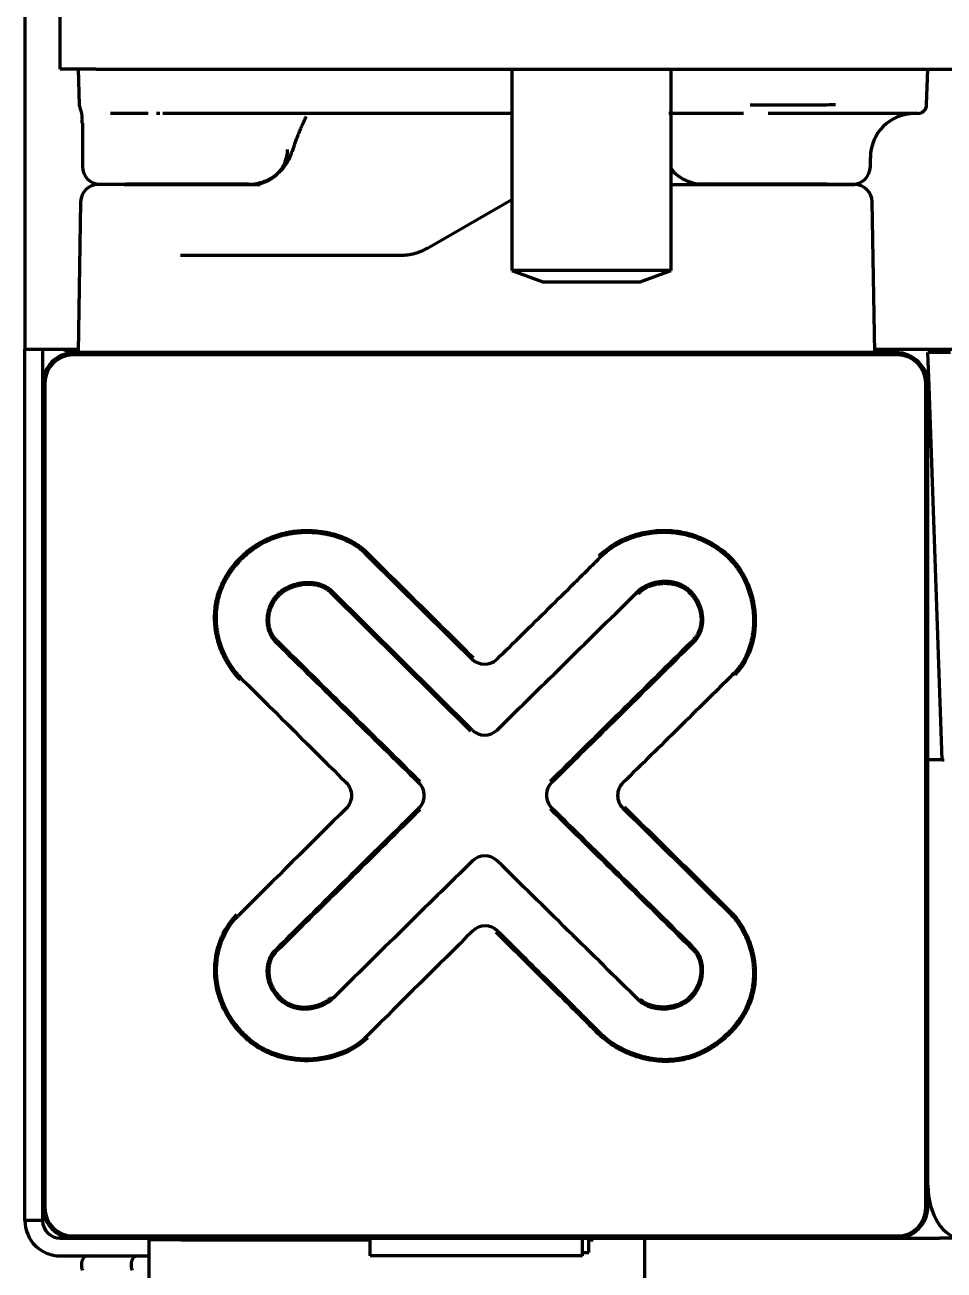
# Model space of a CAD drawing. Header units: inches. Extents: x -3055 to 7244, y 299 to 5591.
# Drawn here: x 2797.1 to 2849, y 2092.8 to 2163.1 of the extents above; entities that cross this region are included whole.
import ezdxf

# ---------------------------------------------------------------- set-up
doc = ezdxf.new("R2010")
doc.units = ezdxf.units.IN

msp = doc.modelspace()

# ---------------------------------------------------------------- linework, layer by layer
at = {"linetype": 'Continuous', "lineweight": 70}
for p, q in [((2797.119, 3810.019), (2797.119, 2144.823)), ((2799.119, 2160.627), (2799.119, 3808.627)), ((2801.119, 2160.627), (2799.119, 2160.627)), ((2800.119, 2160.627), (2800.189, 2158.61)), ((2801.119, 2160.627), (2967.119, 2160.627)), ((2824.619, 2160.627), (2824.619, 2149.264)), ((2833.619, 2149.264), (2833.619, 2160.627)), ((2848.048, 2158.61), (2848.119, 2160.627)), ((2804.082, 2158.127), (2801.956, 2158.127)), ((2815.199, 2158.127), (2804.902, 2158.127)), ((2822.601, 2158.127), (2817.007, 2158.127)), ((2837.705, 2158.127), (2836.784, 2158.127)), ((2847.548, 2158.127), (2845.632, 2158.127)), ((2800.369, 2157.578), (2800.369, 2155.127)), ((2844.869, 2155.127), (2844.869, 2155.627)), ((2802.721, 2154.123), (2801.267, 2154.123)), ((2801.369, 2154.127), (2802.81, 2154.127)), ((2802.721, 2154.123), (2810.399, 2154.123)), ((2809.741, 2154.127), (2802.81, 2154.127)), ((2833.619, 2154.123), (2843.97, 2154.123)), ((2842.427, 2154.127), (2835.496, 2154.127)), ((2842.427, 2154.127), (2843.869, 2154.127)), ((2800.267, 2153.141), (2800.119, 2144.623)), ((2819.851, 2150.525), (2824.618, 2153.278)), ((2845.119, 2144.623), (2844.97, 2153.141)), ((2805.902, 2150.123), (2818.351, 2150.123)), ((2824.619, 2149.264), (2826.369, 2148.627)), ((2833.619, 2149.264), (2824.619, 2149.264)), ((2831.869, 2148.627), (2833.619, 2149.264)), ((2826.369, 2148.627), (2831.869, 2148.627)), ((2797.119, 2144.278), (2797.119, 2144.823)), ((2797.119, 2144.823), (2799.119, 2144.823)), ((2798.119, 2144.823), (2798.119, 2144.278)), ((2799.119, 2144.823), (2800.122, 2144.823)), ((2846.394, 2144.498), (2799.844, 2144.498)), ((2846.319, 2144.623), (2799.919, 2144.623)), ((2845.114, 2144.823), (2871.719, 2144.823)), ((2848.185, 2142.728), (2848.119, 2144.623)), ((2849.387, 2144.623), (2848.119, 2144.623)), ((2797.119, 2097.919), (2797.119, 2144.278)), ((2798.119, 2144.278), (2798.119, 2142.823)), ((2798.119, 2142.823), (2798.119, 2096.423)), ((2798.244, 2142.898), (2798.244, 2096.348)), ((2847.994, 2096.348), (2847.994, 2142.898)), ((2848.119, 2096.423), (2848.119, 2142.823)), ((2848.922, 2121.623), (2848.185, 2142.728)), ((2816.362, 2133.263), (2816.433, 2133.333)), ((2829.633, 2133.085), (2829.561, 2133.156)), ((2836.543, 2133.308), (2836.605, 2133.387)), ((2811.41, 2130.998), (2811.481, 2130.928)), ((2814.429, 2131.183), (2814.36, 2131.111)), ((2822.312, 2123.244), (2814.36, 2131.111)), ((2822.382, 2123.315), (2814.429, 2131.183)), ((2831.703, 2131.101), (2831.775, 2131.031)), ((2834.694, 2131.171), (2834.625, 2131.099)), ((2811.257, 2128.319), (2811.328, 2128.39)), ((2834.926, 2128.318), (2834.856, 2128.389)), ((2809.359, 2126.214), (2809.288, 2126.143)), ((2837.147, 2126.502), (2837.218, 2126.431)), ((2848.922, 2121.623), (2848.119, 2121.623)), ((2848.922, 2121.623), (2849.035, 2121.623)), ((2830.895, 2118.905), (2830.965, 2118.976)), ((2836.963, 2112.93), (2837.033, 2113.001)), ((2823.815, 2111.965), (2823.744, 2111.894)), ((2811.226, 2110.856), (2811.296, 2110.785)), ((2834.956, 2110.948), (2834.886, 2110.878)), ((2811.473, 2108.146), (2811.544, 2108.216)), ((2814.49, 2108.146), (2814.42, 2108.216)), ((2831.816, 2108.039), (2831.886, 2108.11)), ((2831.909, 2108.086), (2831.841, 2108.013)), ((2816.48, 2105.939), (2816.41, 2106.01)), ((2829.531, 2106.277), (2829.46, 2106.207)), ((2797.119, 2097.192), (2797.119, 2097.919)), ((2797.119, 2096.623), (2797.119, 2097.192)), ((2797.119, 2095.623), (2797.119, 2096.623)), ((2798.119, 2096.423), (2798.119, 2095.623)), ((2798.119, 2095.623), (2797.119, 2095.623)), ((2799.119, 2094.623), (2811.119, 2094.623)), ((2799.844, 2094.748), (2846.394, 2094.748)), ((2799.919, 2094.623), (2846.319, 2094.623)), ((2802.565, 2094.623), (2802.565, 2094.623)), ((2805.918, 2094.523), (2804.118, 2094.523)), ((2804.118, 2094.523), (2804.118, 2014.073)), ((2805.365, 2094.623), (2805.365, 2094.623)), ((2805.918, 2094.523), (2816.619, 2094.523)), ((2808.872, 2094.623), (2808.872, 2094.623)), ((2811.119, 2094.623), (2813.119, 2094.623)), ((2813.119, 2094.623), (2813.119, 2094.523)), ((2816.619, 2093.623), (2816.619, 2094.623)), ((2828.619, 2093.623), (2828.619, 2094.623)), ((2828.968, 2094.523), (2829.218, 2094.523)), ((2828.969, 2093.823), (2828.969, 2094.624)), ((2829.218, 2094.523), (2829.218, 2094.623)), ((2832.119, 2094.623), (2832.119, 2091.623)), ((2846.48, 2094.623), (2848.778, 2094.623)), ((2850.047, 2094.623), (2848.778, 2094.623)), ((2828.619, 2093.823), (2828.969, 2093.823)), ((2799.119, 2093.623), (2804.119, 2093.623)), ((2800.319, 2093.223), (2800.319, 2093.023)), ((2803.119, 2093.223), (2803.119, 2093.023)), ((2828.619, 2093.623), (2816.619, 2093.623))]:
    msp.add_line(p, q, dxfattribs=at)
for centre, radius, start, end in [((2800.689, 2158.627), 0.5, 182, 200.71176), ((2847.548, 2158.627), 0.5, 270, 358), ((2847.369, 2155.627), 2.5, 90, 180), ((2809.958, 2156.123), 2, 270, 359), ((2801.369, 2155.127), 1, 180, 270), ((2835.279, 2156.123), 2, 213.87577, 219.81512), ((2843.869, 2155.127), 1, 270, 0), ((2801.267, 2153.123), 1, 90, 179), ((2835.279, 2156.123), 2, 262.30706, 270), ((2843.97, 2153.123), 1, 1, 90), ((2799.919, 2142.823), 1.8, 90, 180), ((2799.844, 2142.898), 1.6, 90, 180), ((2800.118, 2146.623), 2, 244.16016, 270), ((2846.319, 2142.823), 1.8, 0, 90), ((2846.394, 2142.898), 1.6, 0, 90), ((4243.716, 3572.463), 2026.977, 225.23677, 225.47603), ((4243.716, 3572.463), 2026.877, 225.236811, 225.47603), ((-1482.483, 6508.303), 6145.901, 314.481055, 314.584597), ((6041.111, 5401.932), 4598.751, 225.385511, 225.52738), ((6041.111, 5401.932), 4598.651, 225.38552, 225.52738), ((-2819.547, 7839.406), 8036.665, 314.633821, 314.714601), ((-2819.547, 7839.406), 8036.765, 314.633821, 314.714601), ((2823.085, 2128.028), 1, 225.47603, 314.4864), ((4817.348, 4141.894), 2845.169, 225.109511, 225.277687), ((2823.085, 2124.026), 1, 225.30712, 314.48105), ((2814.58, 2119.618), 1, 314.73047, 45.27769), ((2818.671, 2119.617), 1, 314.61693, 45.52738), ((2827.571, 2119.64), 1, 134.63382, 225.42172), ((2831.595, 2119.619), 1, 134.48075, 225.54834), ((5060.161, -147.19), 3189.776, 134.730473, 134.885454), ((9577.262, -4729.957), 9621.641, 134.61693, 134.685132), ((9577.262, -4729.957), 9621.541, 134.61693, 134.685132), ((-3785.93, -4591.941), 9421.412, 45.352632, 45.42172), ((-3785.93, -4591.941), 9421.512, 45.352629, 45.42172), ((2823.099, 2115.212), 1, 45.50651, 134.48872), ((8265.699, -3425.398), 7767.612, 134.488725, 134.570552), ((-2564.148, -3368.137), 7687.973, 45.422706, 45.506515), ((2823.111, 2111.255), 1, 45.26446, 134.71352), ((4859.073, 54.83), 2894.791, 134.713518, 134.88081), ((2799.919, 2096.423), 1.8, 180, 270), ((2799.844, 2096.348), 1.6, 180, 270), ((2846.319, 2096.423), 1.8, 270, 0), ((2846.394, 2096.348), 1.6, 270, 0), ((2799.119, 2095.623), 2, 180, 270), ((2799.119, 2095.623), 1, 180, 270), ((2800.719, 2093.223), 0.4, 90, 180), ((2800.719, 2093.023), 0.4, 180, 210.30118), ((2803.519, 2093.223), 0.4, 90, 180), ((2803.519, 2093.023), 0.4, 180, 210.30118)]:
    msp.add_arc(centre, radius, start, end, dxfattribs=at)
msp.add_ellipse((2850.047, 2097.623), major_axis=(0, -3), ratio=0.642788, start_param=4.712389, end_param=6.283185, dxfattribs=at)
for points, degree in [([(2800.217, 2158.448), (2800.387, 2158.031), (2800.329, 2157.577)], 2), ([(2812.226, 2156.003), (2812.535, 2156.956), (2813.003, 2157.947)], 2), ([(2831.703, 2131.101), (2831.715, 2131.113), (2831.727, 2131.125), (2831.739, 2131.136)], 3), ([(2831.815, 2108.038), (2831.823, 2108.029), (2831.832, 2108.021), (2831.841, 2108.013)], 3), ([(2831.885, 2108.109), (2831.893, 2108.101), (2831.901, 2108.093), (2831.909, 2108.086)], 3)]:
    msp.add_open_spline(points, degree=degree, dxfattribs=at)
for points, knots in [([(2842.892, 2158.605), (2842.43, 2158.605), (2841.984, 2158.604), (2841.121, 2158.604), (2840.705, 2158.604), (2839.902, 2158.603), (2839.516, 2158.603), (2839.052, 2158.603), (2838.961, 2158.603), (2838.824, 2158.603), (2838.779, 2158.603), (2838.689, 2158.603), (2838.467, 2158.603), (2838.251, 2158.602), (2838.084, 2158.602)], [0, 0, 0, 0, 0.25, 0.25, 0.5, 0.5, 0.75, 0.75, 0.8125, 0.8125, 0.84375, 0.84375, 0.875, 1, 1, 1, 1]), ([(2804.744, 2158.127), (2804.707, 2158.127), (2804.672, 2158.127), (2804.609, 2158.127), (2804.58, 2158.127), (2804.555, 2158.127)], [0, 0, 0, 0, 0.5, 0.5, 1, 1, 1, 1]), ([(2817.007, 2158.127), (2816.847, 2158.127), (2816.69, 2158.127), (2816.378, 2158.127), (2816.224, 2158.127), (2815.996, 2158.127), (2815.92, 2158.127), (2815.77, 2158.127), (2815.696, 2158.127), (2815.477, 2158.127), (2815.336, 2158.127), (2815.199, 2158.127)], [0, 0, 0, 0, 0.25, 0.25, 0.5, 0.5, 0.625, 0.625, 0.75, 0.75, 1, 1, 1, 1]), ([(2824.684, 2158.127), (2824.626, 2158.127), (2824.564, 2158.127), (2824.431, 2158.127), (2824.36, 2158.127), (2824.247, 2158.127), (2824.208, 2158.127), (2824.128, 2158.127), (2824.086, 2158.127), (2823.96, 2158.127), (2823.786, 2158.127), (2823.601, 2158.127), (2823.457, 2158.127), (2823.408, 2158.127), (2823.31, 2158.127), (2823.26, 2158.127), (2823.111, 2158.127), (2823.01, 2158.127), (2822.807, 2158.127), (2822.704, 2158.127), (2822.601, 2158.127)], [0, 0, 0, 0, 0.125, 0.125, 0.25, 0.25, 0.3125, 0.3125, 0.375, 0.375, 0.5, 0.625, 0.625, 0.6875, 0.6875, 0.75, 0.75, 0.875, 0.875, 1, 1, 1, 1]), ([(2836.784, 2158.127), (2836.648, 2158.127), (2836.508, 2158.127), (2836.291, 2158.127), (2836.217, 2158.127), (2836.104, 2158.127), (2836.067, 2158.127), (2836.009, 2158.127), (2835.99, 2158.127), (2835.952, 2158.127), (2835.933, 2158.127), (2835.761, 2158.127), (2835.607, 2158.127), (2835.377, 2158.127), (2835.3, 2158.127), (2835.185, 2158.127), (2835.146, 2158.127), (2835.07, 2158.127), (2835.032, 2158.127), (2834.919, 2158.127), (2834.844, 2158.127), (2834.733, 2158.127), (2834.697, 2158.127), (2834.624, 2158.127), (2834.588, 2158.127), (2834.411, 2158.127), (2834.276, 2158.127), (2834.085, 2158.127), (2834.023, 2158.127), (2833.933, 2158.127), (2833.904, 2158.127), (2833.846, 2158.127), (2833.818, 2158.127), (2833.681, 2158.127), (2833.581, 2158.127), (2833.493, 2158.127)], [0, 0, 0, 0, 0.125, 0.125, 0.1875, 0.1875, 0.21875, 0.21875, 0.234375, 0.234375, 0.25, 0.25, 0.375, 0.375, 0.4375, 0.4375, 0.46875, 0.46875, 0.5, 0.5, 0.5625, 0.5625, 0.59375, 0.59375, 0.625, 0.625, 0.75, 0.75, 0.8125, 0.8125, 0.84375, 0.84375, 0.875, 0.875, 1, 1, 1, 1]), ([(2842.673, 2158.127), (2842.196, 2158.127), (2841.735, 2158.127), (2840.843, 2158.127), (2840.413, 2158.127), (2839.691, 2158.127), (2839.391, 2158.127), (2839.1, 2158.127)], [0, 0, 0, 0, 0.364573, 0.364573, 0.729145, 0.729145, 1, 1, 1, 1]), ([(2845.632, 2158.127), (2845.588, 2158.127), (2845.532, 2158.127), (2845.399, 2158.127), (2845.322, 2158.127), (2845.147, 2158.127), (2845.048, 2158.127), (2844.829, 2158.127), (2844.71, 2158.127), (2844.519, 2158.127), (2844.452, 2158.127), (2844.349, 2158.127), (2844.314, 2158.127), (2844.243, 2158.127), (2844.207, 2158.127), (2844.025, 2158.127), (2843.872, 2158.127), (2843.553, 2158.127), (2843.386, 2158.127), (2843.04, 2158.127), (2842.86, 2158.127), (2842.673, 2158.127)], [0, 0, 0, 0, 0.125, 0.125, 0.25, 0.25, 0.375, 0.375, 0.5, 0.5, 0.5625, 0.5625, 0.59375, 0.59375, 0.625, 0.625, 0.75, 0.75, 0.875, 0.875, 1, 1, 1, 1]), ([(2809.74, 2154.13), (2810.063, 2154.132), (2810.607, 2154.229), (2811.3, 2154.618), (2811.776, 2155.099), (2812.072, 2155.571), (2812.178, 2155.881), (2812.21, 2156.007)], [0, 0, 0, 0, 0.277003, 0.500772, 0.699755, 0.882713, 1, 1, 1, 1]), ([(2833.604, 2154.97), (2833.769, 2154.792), (2834.185, 2154.442), (2834.863, 2154.154), (2835.324, 2154.151), (2835.495, 2154.169)], [0, 0, 0, 0, 0.343687, 0.764895, 1, 1, 1, 1]), ([(2818.351, 2150.123), (2818.48, 2150.123), (2818.738, 2150.14), (2818.992, 2150.19), (2819.182, 2150.24), (2819.245, 2150.259), (2819.339, 2150.291), (2819.37, 2150.302), (2819.432, 2150.325), (2819.463, 2150.337), (2819.616, 2150.4), (2819.735, 2150.459), (2819.851, 2150.525)], [0, 0, 0, 0, 0.25, 0.5, 0.5, 0.625, 0.625, 0.6875, 0.6875, 0.75, 0.75, 1, 1, 1, 1]), ([(2809.288, 2126.143), (2809.259, 2126.172), (2809.231, 2126.201), (2809.174, 2126.261), (2809.091, 2126.351), (2809.012, 2126.444), (2808.86, 2126.632), (2808.765, 2126.763), (2808.587, 2127.032), (2808.505, 2127.171), (2808.391, 2127.386), (2808.355, 2127.459), (2808.303, 2127.569), (2808.286, 2127.606), (2808.252, 2127.681), (2808.236, 2127.718), (2808.158, 2127.907), (2808.103, 2128.059), (2808.007, 2128.368), (2807.967, 2128.524), (2807.917, 2128.762), (2807.903, 2128.842), (2807.884, 2128.963), (2807.878, 2129.003), (2807.868, 2129.084), (2807.863, 2129.125), (2807.841, 2129.328), (2807.832, 2129.49), (2807.831, 2129.813), (2807.839, 2129.974), (2807.872, 2130.296), (2807.897, 2130.456), (2807.939, 2130.655), (2807.948, 2130.695), (2807.968, 2130.775), (2807.998, 2130.893), (2808.079, 2131.165), (2808.225, 2131.539), (2808.372, 2131.825), (2808.494, 2132.035), (2808.536, 2132.103), (2808.602, 2132.206), (2808.625, 2132.239), (2808.671, 2132.307), (2808.694, 2132.34), (2808.813, 2132.506), (2808.915, 2132.633), (2809.127, 2132.876), (2809.238, 2132.993), (2809.469, 2133.216), (2809.59, 2133.323), (2809.778, 2133.476), (2809.843, 2133.525), (2809.941, 2133.597), (2809.974, 2133.621), (2810.041, 2133.668), (2810.075, 2133.691), (2810.177, 2133.759), (2810.246, 2133.802), (2810.352, 2133.865), (2810.387, 2133.885), (2810.458, 2133.925), (2810.494, 2133.945), (2810.674, 2134.041), (2810.82, 2134.11), (2811.118, 2134.235), (2811.269, 2134.29), (2811.576, 2134.386), (2811.732, 2134.427), (2811.969, 2134.478), (2812.049, 2134.493), (2812.209, 2134.52), (2812.29, 2134.532), (2812.533, 2134.562), (2812.856, 2134.587), (2813.179, 2134.584), (2813.502, 2134.568), (2813.664, 2134.553), (2813.865, 2134.525), (2813.906, 2134.52), (2813.986, 2134.507), (2814.026, 2134.5), (2814.147, 2134.478), (2814.226, 2134.462), (2814.463, 2134.408), (2814.619, 2134.365), (2814.926, 2134.266), (2815.077, 2134.209), (2815.3, 2134.112), (2815.374, 2134.078), (2815.484, 2134.023), (2815.52, 2134.005), (2815.592, 2133.966), (2815.628, 2133.946), (2815.805, 2133.845), (2815.94, 2133.756), (2816.134, 2133.609), (2816.197, 2133.558), (2816.288, 2133.476), (2816.318, 2133.449), (2816.376, 2133.392), (2816.405, 2133.363), (2816.433, 2133.333)], [0, 0, 0, 0, 0.007813, 0.007813, 0.015625, 0.03125, 0.03125, 0.0625, 0.0625, 0.09375, 0.09375, 0.109375, 0.109375, 0.117188, 0.117188, 0.125, 0.125, 0.15625, 0.15625, 0.1875, 0.1875, 0.203125, 0.203125, 0.210938, 0.210938, 0.21875, 0.21875, 0.25, 0.25, 0.28125, 0.28125, 0.3125, 0.3125, 0.320313, 0.320313, 0.328125, 0.34375, 0.375, 0.40625, 0.40625, 0.421875, 0.421875, 0.429687, 0.429687, 0.4375, 0.4375, 0.46875, 0.46875, 0.5, 0.5, 0.53125, 0.53125, 0.546875, 0.546875, 0.554687, 0.554687, 0.5625, 0.5625, 0.578125, 0.578125, 0.585937, 0.585937, 0.59375, 0.59375, 0.625, 0.625, 0.65625, 0.65625, 0.6875, 0.6875, 0.703125, 0.703125, 0.71875, 0.71875, 0.75, 0.78125, 0.78125, 0.8125, 0.8125, 0.820312, 0.820312, 0.828125, 0.828125, 0.84375, 0.84375, 0.875, 0.875, 0.90625, 0.90625, 0.921875, 0.921875, 0.929687, 0.929687, 0.9375, 0.9375, 0.96875, 0.96875, 0.984375, 0.984375, 0.992187, 0.992187, 1, 1, 1, 1]), ([(2809.359, 2126.214), (2809.33, 2126.242), (2809.302, 2126.271), (2809.247, 2126.329), (2809.166, 2126.418), (2809.089, 2126.508), (2808.939, 2126.694), (2808.846, 2126.821), (2808.672, 2127.086), (2808.592, 2127.222), (2808.48, 2127.432), (2808.444, 2127.503), (2808.393, 2127.612), (2808.376, 2127.648), (2808.344, 2127.721), (2808.328, 2127.758), (2808.252, 2127.942), (2808.197, 2128.092), (2808.104, 2128.395), (2808.064, 2128.548), (2808.016, 2128.781), (2808.001, 2128.859), (2807.983, 2128.978), (2807.977, 2129.017), (2807.967, 2129.096), (2807.962, 2129.136), (2807.941, 2129.335), (2807.932, 2129.494), (2807.932, 2129.811), (2807.939, 2129.969), (2807.972, 2130.284), (2807.996, 2130.441), (2808.038, 2130.636), (2808.047, 2130.676), (2808.065, 2130.753), (2808.095, 2130.87), (2808.175, 2131.136), (2808.318, 2131.502), (2808.463, 2131.782), (2808.582, 2131.987), (2808.624, 2132.055), (2808.689, 2132.155), (2808.711, 2132.188), (2808.756, 2132.254), (2808.779, 2132.287), (2808.896, 2132.449), (2808.995, 2132.573), (2809.203, 2132.812), (2809.312, 2132.926), (2809.539, 2133.145), (2809.657, 2133.25), (2809.842, 2133.399), (2809.905, 2133.447), (2810.002, 2133.518), (2810.034, 2133.541), (2810.1, 2133.587), (2810.133, 2133.61), (2810.233, 2133.676), (2810.301, 2133.718), (2810.404, 2133.78), (2810.439, 2133.8), (2810.509, 2133.839), (2810.544, 2133.858), (2810.72, 2133.952), (2810.864, 2134.02), (2811.301, 2134.203), (2811.602, 2134.296), (2811.99, 2134.38), (2812.068, 2134.395), (2812.225, 2134.421), (2812.305, 2134.433), (2812.542, 2134.462), (2812.859, 2134.487), (2813.176, 2134.484), (2813.492, 2134.468), (2813.65, 2134.454), (2813.848, 2134.427), (2813.888, 2134.421), (2813.967, 2134.409), (2814.006, 2134.402), (2814.124, 2134.381), (2814.202, 2134.365), (2814.434, 2134.312), (2814.587, 2134.271), (2814.888, 2134.173), (2815.036, 2134.118), (2815.255, 2134.023), (2815.327, 2133.99), (2815.47, 2133.918), (2815.541, 2133.88), (2815.749, 2133.761), (2815.882, 2133.675), (2816.071, 2133.531), (2816.132, 2133.481), (2816.22, 2133.402), (2816.249, 2133.376), (2816.307, 2133.32), (2816.334, 2133.292), (2816.362, 2133.263)], [0, 0, 0, 0, 0.007812, 0.007812, 0.015625, 0.03125, 0.03125, 0.0625, 0.0625, 0.09375, 0.09375, 0.109375, 0.109375, 0.117187, 0.117187, 0.125, 0.125, 0.15625, 0.15625, 0.1875, 0.1875, 0.203125, 0.203125, 0.210937, 0.210937, 0.21875, 0.21875, 0.25, 0.25, 0.28125, 0.28125, 0.3125, 0.3125, 0.320312, 0.320312, 0.328125, 0.34375, 0.375, 0.40625, 0.40625, 0.421875, 0.421875, 0.429687, 0.429687, 0.4375, 0.4375, 0.46875, 0.46875, 0.5, 0.5, 0.53125, 0.53125, 0.546875, 0.546875, 0.554687, 0.554687, 0.5625, 0.5625, 0.578125, 0.578125, 0.585937, 0.585937, 0.59375, 0.59375, 0.625, 0.625, 0.6875, 0.6875, 0.703125, 0.703125, 0.71875, 0.71875, 0.75, 0.78125, 0.78125, 0.8125, 0.8125, 0.820312, 0.820312, 0.828125, 0.828125, 0.84375, 0.84375, 0.875, 0.875, 0.90625, 0.90625, 0.921875, 0.921875, 0.9375, 0.9375, 0.96875, 0.96875, 0.984375, 0.984375, 0.992187, 0.992187, 1, 1, 1, 1]), ([(2829.561, 2133.156), (2829.618, 2133.213), (2829.677, 2133.269), (2829.768, 2133.35), (2829.798, 2133.376), (2829.86, 2133.428), (2829.891, 2133.454), (2830.049, 2133.578), (2830.179, 2133.67), (2830.448, 2133.841), (2830.586, 2133.92), (2830.87, 2134.064), (2831.015, 2134.13), (2831.239, 2134.22), (2831.315, 2134.249), (2831.467, 2134.302), (2831.543, 2134.327), (2831.772, 2134.396), (2831.927, 2134.436), (2832.238, 2134.501), (2832.551, 2134.554), (2832.87, 2134.579), (2833.07, 2134.586), (2833.111, 2134.587), (2833.191, 2134.588), (2833.232, 2134.588), (2833.352, 2134.587), (2833.433, 2134.585), (2833.672, 2134.572), (2833.831, 2134.556), (2834.146, 2134.511), (2834.459, 2134.451), (2834.767, 2134.363), (2834.958, 2134.299), (2834.996, 2134.286), (2835.072, 2134.258), (2835.185, 2134.216), (2835.371, 2134.139), (2835.517, 2134.07), (2835.661, 2133.999), (2835.733, 2133.961), (2836.085, 2133.767), (2836.352, 2133.587), (2836.605, 2133.387)], [0, 0, 0, 0, 0.03125, 0.03125, 0.046875, 0.046875, 0.0625, 0.0625, 0.125, 0.125, 0.1875, 0.1875, 0.25, 0.25, 0.28125, 0.28125, 0.3125, 0.3125, 0.375, 0.375, 0.4375, 0.5, 0.5, 0.515625, 0.515625, 0.53125, 0.53125, 0.5625, 0.5625, 0.625, 0.625, 0.6875, 0.75, 0.75, 0.765625, 0.765625, 0.78125, 0.8125, 0.84375, 0.84375, 0.875, 0.875, 1, 1, 1, 1]), ([(2829.633, 2133.085), (2829.688, 2133.142), (2829.746, 2133.196), (2829.835, 2133.276), (2829.865, 2133.302), (2829.926, 2133.353), (2829.956, 2133.377), (2830.111, 2133.5), (2830.239, 2133.59), (2830.502, 2133.757), (2830.638, 2133.834), (2830.917, 2133.976), (2831.059, 2134.04), (2831.279, 2134.128), (2831.353, 2134.156), (2831.502, 2134.208), (2831.577, 2134.233), (2831.802, 2134.301), (2831.954, 2134.339), (2832.259, 2134.404), (2832.566, 2134.455), (2832.879, 2134.48), (2833.076, 2134.486), (2833.115, 2134.487), (2833.194, 2134.488), (2833.234, 2134.488), (2833.352, 2134.487), (2833.431, 2134.485), (2833.666, 2134.472), (2833.822, 2134.457), (2834.131, 2134.412), (2834.438, 2134.354), (2834.74, 2134.267), (2834.927, 2134.204), (2834.965, 2134.191), (2835.039, 2134.164), (2835.15, 2134.122), (2835.332, 2134.046), (2835.475, 2133.979), (2835.617, 2133.909), (2835.687, 2133.872), (2836.033, 2133.681), (2836.295, 2133.505), (2836.543, 2133.308)], [0, 0, 0, 0, 0.03125, 0.03125, 0.046875, 0.046875, 0.0625, 0.0625, 0.125, 0.125, 0.1875, 0.1875, 0.25, 0.25, 0.28125, 0.28125, 0.3125, 0.3125, 0.375, 0.375, 0.4375, 0.5, 0.5, 0.515625, 0.515625, 0.53125, 0.53125, 0.5625, 0.5625, 0.625, 0.625, 0.6875, 0.75, 0.75, 0.765625, 0.765625, 0.78125, 0.8125, 0.84375, 0.84375, 0.875, 0.875, 1, 1, 1, 1]), ([(2823.786, 2127.315), (2824.275, 2127.794), (2824.763, 2128.274), (2825.739, 2129.234), (2826.227, 2129.714), (2827.202, 2130.675), (2827.69, 2131.156), (2828.42, 2131.878), (2828.663, 2132.119), (2829.028, 2132.48), (2829.149, 2132.601), (2829.331, 2132.782), (2829.391, 2132.843), (2829.512, 2132.964), (2829.572, 2133.024), (2829.633, 2133.085)], [0, 0, 0, 0, 0.25, 0.25, 0.5, 0.5, 0.75, 0.75, 0.875, 0.875, 0.9375, 0.9375, 0.96875, 0.96875, 1, 1, 1, 1]), ([(2836.543, 2133.308), (2836.668, 2133.209), (2836.786, 2133.102), (2837.009, 2132.878), (2837.113, 2132.76), (2837.261, 2132.574), (2837.332, 2132.479), (2837.4, 2132.38), (2837.444, 2132.314), (2837.466, 2132.281), (2837.573, 2132.112), (2837.651, 2131.974), (2837.792, 2131.692), (2837.856, 2131.548), (2837.97, 2131.255), (2838.02, 2131.105), (2838.086, 2130.877), (2838.106, 2130.8), (2838.133, 2130.684), (2838.142, 2130.645), (2838.159, 2130.567), (2838.167, 2130.528), (2838.204, 2130.333), (2838.25, 2130.02), (2838.268, 2129.706), (2838.272, 2129.391), (2838.267, 2129.233), (2838.251, 2129.035), (2838.247, 2128.995), (2838.239, 2128.916), (2838.234, 2128.876), (2838.219, 2128.757), (2838.207, 2128.678), (2838.164, 2128.443), (2838.129, 2128.288), (2838.041, 2127.985), (2837.989, 2127.836), (2837.869, 2127.544), (2837.8, 2127.402), (2837.701, 2127.227), (2837.681, 2127.193), (2837.64, 2127.125), (2837.576, 2127.023), (2837.508, 2126.926), (2837.364, 2126.736), (2837.26, 2126.615), (2837.147, 2126.502)], [0, 0, 0, 0, 0.0625, 0.0625, 0.125, 0.125, 0.15625, 0.171875, 0.171875, 0.1875, 0.1875, 0.25, 0.25, 0.3125, 0.3125, 0.375, 0.375, 0.40625, 0.40625, 0.421875, 0.421875, 0.4375, 0.4375, 0.5, 0.5625, 0.5625, 0.625, 0.625, 0.640625, 0.640625, 0.65625, 0.65625, 0.6875, 0.6875, 0.75, 0.75, 0.8125, 0.8125, 0.875, 0.875, 0.890625, 0.890625, 0.90625, 0.9375, 0.9375, 1, 1, 1, 1]), ([(2836.605, 2133.387), (2836.733, 2133.285), (2836.854, 2133.176), (2837.081, 2132.947), (2837.188, 2132.826), (2837.339, 2132.636), (2837.412, 2132.539), (2837.482, 2132.438), (2837.527, 2132.371), (2837.549, 2132.336), (2837.658, 2132.164), (2837.738, 2132.023), (2837.883, 2131.735), (2837.948, 2131.588), (2838.064, 2131.288), (2838.115, 2131.135), (2838.182, 2130.902), (2838.203, 2130.823), (2838.231, 2130.704), (2838.24, 2130.665), (2838.257, 2130.585), (2838.266, 2130.545), (2838.304, 2130.346), (2838.35, 2130.026), (2838.368, 2129.705), (2838.372, 2129.383), (2838.366, 2129.221), (2838.35, 2129.019), (2838.346, 2128.978), (2838.337, 2128.897), (2838.333, 2128.856), (2838.322, 2128.776), (2838.316, 2128.735), (2838.304, 2128.654), (2838.297, 2128.614), (2838.261, 2128.414), (2838.224, 2128.256), (2838.133, 2127.946), (2838.08, 2127.794), (2837.956, 2127.496), (2837.886, 2127.35), (2837.785, 2127.172), (2837.764, 2127.137), (2837.722, 2127.067), (2837.657, 2126.964), (2837.587, 2126.864), (2837.44, 2126.67), (2837.334, 2126.547), (2837.218, 2126.431)], [0, 0, 0, 0, 0.0625, 0.0625, 0.125, 0.125, 0.15625, 0.171875, 0.171875, 0.1875, 0.1875, 0.25, 0.25, 0.3125, 0.3125, 0.375, 0.375, 0.40625, 0.40625, 0.421875, 0.421875, 0.4375, 0.4375, 0.5, 0.5625, 0.5625, 0.625, 0.625, 0.640625, 0.640625, 0.65625, 0.65625, 0.671875, 0.671875, 0.6875, 0.6875, 0.75, 0.75, 0.8125, 0.8125, 0.875, 0.875, 0.890625, 0.890625, 0.90625, 0.9375, 0.9375, 1, 1, 1, 1]), ([(2834.694, 2131.171), (2834.597, 2131.265), (2834.49, 2131.347), (2834.345, 2131.434), (2834.316, 2131.45), (2834.256, 2131.482), (2834.225, 2131.497), (2834.134, 2131.539), (2834.072, 2131.563), (2833.945, 2131.606), (2833.881, 2131.624), (2833.783, 2131.647), (2833.75, 2131.654), (2833.684, 2131.666), (2833.651, 2131.672), (2833.55, 2131.686), (2833.416, 2131.699), (2833.281, 2131.7), (2833.18, 2131.698), (2833.146, 2131.696), (2833.079, 2131.692), (2833.045, 2131.689), (2832.945, 2131.678), (2832.879, 2131.668), (2832.747, 2131.644), (2832.682, 2131.629), (2832.552, 2131.594), (2832.488, 2131.574), (2832.392, 2131.54), (2832.361, 2131.528), (2832.298, 2131.502), (2832.268, 2131.489), (2832.176, 2131.447), (2832.117, 2131.416), (2832.001, 2131.347), (2831.945, 2131.31), (2831.878, 2131.259), (2831.864, 2131.249), (2831.838, 2131.228), (2831.799, 2131.195), (2831.762, 2131.161), (2831.738, 2131.137)], [0, 0, 0, 0, 0.125, 0.125, 0.15625, 0.15625, 0.1875, 0.1875, 0.25, 0.25, 0.3125, 0.3125, 0.34375, 0.34375, 0.375, 0.375, 0.4375, 0.5, 0.5, 0.53125, 0.53125, 0.5625, 0.5625, 0.625, 0.625, 0.6875, 0.6875, 0.75, 0.75, 0.78125, 0.78125, 0.8125, 0.8125, 0.875, 0.875, 0.9375, 0.9375, 0.953125, 0.953125, 0.96875, 1, 1, 1, 1]), ([(2811.41, 2130.998), (2811.322, 2130.91), (2811.243, 2130.816), (2811.154, 2130.689), (2811.137, 2130.663), (2811.104, 2130.611), (2811.088, 2130.584), (2811.041, 2130.504), (2811.013, 2130.449), (2810.935, 2130.282), (2810.893, 2130.166), (2810.853, 2130.017), (2810.846, 2129.986), (2810.833, 2129.926), (2810.827, 2129.895), (2810.811, 2129.804), (2810.795, 2129.682), (2810.791, 2129.56), (2810.792, 2129.437), (2810.796, 2129.375), (2810.805, 2129.282), (2810.809, 2129.251), (2810.819, 2129.19), (2810.825, 2129.159), (2810.837, 2129.099), (2810.844, 2129.068), (2810.86, 2129.008), (2810.869, 2128.978), (2810.897, 2128.89), (2810.919, 2128.833), (2810.969, 2128.721), (2810.998, 2128.666), (2811.045, 2128.586), (2811.062, 2128.56), (2811.097, 2128.509), (2811.115, 2128.483), (2811.172, 2128.41), (2811.213, 2128.363), (2811.257, 2128.319)], [0, 0, 0, 0, 0.125, 0.125, 0.15625, 0.15625, 0.1875, 0.1875, 0.25, 0.25, 0.375, 0.375, 0.40625, 0.40625, 0.4375, 0.4375, 0.5, 0.5625, 0.5625, 0.625, 0.625, 0.65625, 0.65625, 0.6875, 0.6875, 0.71875, 0.71875, 0.75, 0.75, 0.8125, 0.8125, 0.875, 0.875, 0.90625, 0.90625, 0.9375, 0.9375, 1, 1, 1, 1]), ([(2814.429, 2131.183), (2814.427, 2131.185), (2814.426, 2131.186), (2814.422, 2131.189), (2814.418, 2131.193), (2814.406, 2131.203), (2814.384, 2131.223), (2814.338, 2131.262), (2814.297, 2131.293), (2814.213, 2131.351), (2814.154, 2131.386), (2814.063, 2131.434), (2814.032, 2131.449), (2813.969, 2131.477), (2813.937, 2131.49), (2813.841, 2131.526), (2813.776, 2131.547), (2813.645, 2131.581), (2813.578, 2131.595), (2813.444, 2131.616), (2813.376, 2131.624), (2813.273, 2131.631), (2813.239, 2131.633), (2813.17, 2131.635), (2813.136, 2131.635), (2813.032, 2131.634), (2812.963, 2131.63), (2812.827, 2131.618), (2812.692, 2131.601), (2812.558, 2131.574), (2812.426, 2131.542), (2812.36, 2131.524), (2812.262, 2131.493), (2812.23, 2131.482), (2812.165, 2131.459), (2812.133, 2131.447), (2812.037, 2131.409), (2811.975, 2131.381), (2811.853, 2131.32), (2811.793, 2131.287), (2811.677, 2131.215), (2811.621, 2131.177), (2811.539, 2131.114), (2811.512, 2131.092), (2811.46, 2131.046), (2811.435, 2131.023), (2811.41, 2130.998)], [0, 0, 0, 0, 0.001953, 0.001953, 0.003906, 0.007812, 0.015625, 0.03125, 0.0625, 0.0625, 0.125, 0.125, 0.15625, 0.15625, 0.1875, 0.1875, 0.25, 0.25, 0.3125, 0.3125, 0.375, 0.375, 0.40625, 0.40625, 0.4375, 0.4375, 0.5, 0.5, 0.5625, 0.625, 0.625, 0.6875, 0.6875, 0.71875, 0.71875, 0.75, 0.75, 0.8125, 0.8125, 0.875, 0.875, 0.9375, 0.9375, 0.96875, 0.96875, 1, 1, 1, 1]), ([(2814.36, 2131.111), (2814.311, 2131.156), (2814.26, 2131.196), (2814.153, 2131.27), (2814.097, 2131.304), (2814.01, 2131.348), (2813.98, 2131.363), (2813.92, 2131.389), (2813.89, 2131.401), (2813.798, 2131.435), (2813.736, 2131.454), (2813.611, 2131.486), (2813.547, 2131.499), (2813.419, 2131.519), (2813.354, 2131.525), (2813.256, 2131.532), (2813.223, 2131.533), (2813.158, 2131.535), (2813.125, 2131.535), (2813.027, 2131.533), (2812.961, 2131.53), (2812.766, 2131.512), (2812.638, 2131.49), (2812.449, 2131.445), (2812.387, 2131.428), (2812.293, 2131.398), (2812.263, 2131.388), (2812.201, 2131.366), (2812.17, 2131.354), (2812.079, 2131.318), (2812.02, 2131.291), (2811.903, 2131.233), (2811.846, 2131.202), (2811.735, 2131.134), (2811.682, 2131.097), (2811.604, 2131.037), (2811.578, 2131.016), (2811.528, 2130.973), (2811.504, 2130.951), (2811.481, 2130.928)], [0, 0, 0, 0, 0.0625, 0.0625, 0.125, 0.125, 0.15625, 0.15625, 0.1875, 0.1875, 0.25, 0.25, 0.3125, 0.3125, 0.375, 0.375, 0.40625, 0.40625, 0.4375, 0.4375, 0.5, 0.5, 0.625, 0.625, 0.6875, 0.6875, 0.71875, 0.71875, 0.75, 0.75, 0.8125, 0.8125, 0.875, 0.875, 0.9375, 0.9375, 0.96875, 0.96875, 1, 1, 1, 1]), ([(2831.775, 2131.031), (2831.786, 2131.043), (2831.798, 2131.055), (2831.821, 2131.078), (2831.856, 2131.112), (2831.894, 2131.144), (2831.945, 2131.185), (2831.971, 2131.205), (2832.024, 2131.242), (2832.052, 2131.26), (2832.134, 2131.311), (2832.191, 2131.342), (2832.308, 2131.398), (2832.368, 2131.424), (2832.46, 2131.458), (2832.491, 2131.469), (2832.553, 2131.489), (2832.584, 2131.499), (2832.677, 2131.525), (2832.74, 2131.54), (2832.867, 2131.565), (2832.931, 2131.575), (2833.028, 2131.586), (2833.06, 2131.59), (2833.125, 2131.595), (2833.158, 2131.597), (2833.256, 2131.6), (2833.386, 2131.6), (2833.516, 2131.589), (2833.613, 2131.576), (2833.645, 2131.571), (2833.71, 2131.56), (2833.741, 2131.554), (2833.836, 2131.532), (2833.899, 2131.515), (2834.021, 2131.475), (2834.081, 2131.452), (2834.17, 2131.412), (2834.199, 2131.398), (2834.257, 2131.368), (2834.286, 2131.352), (2834.427, 2131.269), (2834.531, 2131.191), (2834.625, 2131.099)], [0, 0, 0, 0, 0.015625, 0.015625, 0.03125, 0.0625, 0.0625, 0.09375, 0.09375, 0.125, 0.125, 0.1875, 0.1875, 0.25, 0.25, 0.28125, 0.28125, 0.3125, 0.3125, 0.375, 0.375, 0.4375, 0.4375, 0.46875, 0.46875, 0.5, 0.5, 0.5625, 0.625, 0.625, 0.65625, 0.65625, 0.6875, 0.6875, 0.75, 0.75, 0.8125, 0.8125, 0.84375, 0.84375, 0.875, 0.875, 1, 1, 1, 1]), ([(2834.625, 2131.099), (2834.67, 2131.055), (2834.714, 2131.009), (2834.797, 2130.914), (2834.836, 2130.866), (2834.948, 2130.715), (2835.014, 2130.609), (2835.086, 2130.469), (2835.1, 2130.441), (2835.126, 2130.383), (2835.139, 2130.355), (2835.175, 2130.267), (2835.196, 2130.209), (2835.251, 2130.03), (2835.277, 2129.908), (2835.296, 2129.751), (2835.299, 2129.719), (2835.303, 2129.656), (2835.305, 2129.625), (2835.307, 2129.531), (2835.305, 2129.468), (2835.298, 2129.374), (2835.295, 2129.342), (2835.287, 2129.28), (2835.282, 2129.248), (2835.265, 2129.155), (2835.251, 2129.094), (2835.215, 2128.975), (2835.194, 2128.916), (2835.157, 2128.83), (2835.137, 2128.787), (2835.116, 2128.745), (2835.101, 2128.717), (2835.093, 2128.703), (2835.053, 2128.635), (2834.983, 2128.53), (2834.9, 2128.435), (2834.855, 2128.39)], [0, 0, 0, 0, 0.0625, 0.0625, 0.125, 0.125, 0.25, 0.25, 0.28125, 0.28125, 0.3125, 0.3125, 0.375, 0.375, 0.5, 0.5, 0.53125, 0.53125, 0.5625, 0.5625, 0.625, 0.625, 0.65625, 0.65625, 0.6875, 0.6875, 0.75, 0.75, 0.8125, 0.8125, 0.84375, 0.859375, 0.859375, 0.875, 0.875, 0.9375, 1, 1, 1, 1]), ([(2834.926, 2128.319), (2834.973, 2128.366), (2835.06, 2128.466), (2835.134, 2128.576), (2835.176, 2128.648), (2835.185, 2128.663), (2835.201, 2128.692), (2835.224, 2128.736), (2835.245, 2128.781), (2835.284, 2128.872), (2835.306, 2128.933), (2835.345, 2129.059), (2835.36, 2129.123), (2835.379, 2129.221), (2835.384, 2129.254), (2835.393, 2129.32), (2835.397, 2129.353), (2835.405, 2129.452), (2835.407, 2129.518), (2835.405, 2129.617), (2835.404, 2129.65), (2835.4, 2129.716), (2835.397, 2129.75), (2835.378, 2129.915), (2835.351, 2130.044), (2835.293, 2130.232), (2835.271, 2130.294), (2835.234, 2130.386), (2835.221, 2130.416), (2835.194, 2130.477), (2835.179, 2130.507), (2835.104, 2130.655), (2835.034, 2130.766), (2834.917, 2130.925), (2834.875, 2130.976), (2834.788, 2131.076), (2834.742, 2131.124), (2834.694, 2131.171)], [0, 0, 0, 0, 0.0625, 0.125, 0.125, 0.140625, 0.140625, 0.15625, 0.1875, 0.1875, 0.25, 0.25, 0.3125, 0.3125, 0.34375, 0.34375, 0.375, 0.375, 0.4375, 0.4375, 0.46875, 0.46875, 0.5, 0.5, 0.625, 0.625, 0.6875, 0.6875, 0.71875, 0.71875, 0.75, 0.75, 0.875, 0.875, 0.9375, 0.9375, 1, 1, 1, 1]), ([(2811.328, 2128.39), (2811.286, 2128.431), (2811.247, 2128.476), (2811.193, 2128.546), (2811.176, 2128.57), (2811.143, 2128.618), (2811.127, 2128.643), (2811.083, 2128.719), (2811.056, 2128.771), (2811.009, 2128.877), (2810.989, 2128.932), (2810.962, 2129.015), (2810.954, 2129.044), (2810.94, 2129.101), (2810.933, 2129.129), (2810.921, 2129.187), (2810.916, 2129.216), (2810.907, 2129.274), (2810.904, 2129.303), (2810.895, 2129.391), (2810.892, 2129.45), (2810.891, 2129.566), (2810.896, 2129.682), (2810.911, 2129.798), (2810.926, 2129.884), (2810.932, 2129.913), (2810.945, 2129.97), (2810.952, 2129.999), (2810.99, 2130.14), (2811.03, 2130.249), (2811.104, 2130.408), (2811.131, 2130.459), (2811.175, 2130.535), (2811.19, 2130.561), (2811.222, 2130.61), (2811.238, 2130.635), (2811.322, 2130.755), (2811.398, 2130.844), (2811.481, 2130.928)], [0, 0, 0, 0, 0.0625, 0.0625, 0.09375, 0.09375, 0.125, 0.125, 0.1875, 0.1875, 0.25, 0.25, 0.28125, 0.28125, 0.3125, 0.3125, 0.34375, 0.34375, 0.375, 0.375, 0.4375, 0.4375, 0.5, 0.5625, 0.5625, 0.59375, 0.59375, 0.625, 0.625, 0.75, 0.75, 0.8125, 0.8125, 0.84375, 0.84375, 0.875, 0.875, 1, 1, 1, 1]), ([(2837.147, 2126.502), (2837.018, 2126.372), (2836.888, 2126.243), (2836.629, 2125.985), (2836.499, 2125.856), (2836.109, 2125.469), (2835.329, 2124.697), (2834.547, 2123.926), (2833.504, 2122.898), (2832.983, 2122.385), (2831.939, 2121.358), (2831.417, 2120.845), (2830.894, 2120.332)], [0, 0, 0, 0, 0.0625, 0.0625, 0.125, 0.125, 0.25, 0.5, 0.5, 0.75, 0.75, 1, 1, 1, 1]), ([(2830.895, 2118.905), (2831.908, 2117.911), (2832.921, 2116.917), (2834.439, 2115.424), (2834.944, 2114.926), (2835.702, 2114.179), (2836.081, 2113.805), (2836.459, 2113.431), (2836.711, 2113.181), (2836.837, 2113.056), (2836.963, 2112.93)], [0, 0, 0, 0, 0.5, 0.5, 0.75, 0.75, 0.875, 0.9375, 0.9375, 1, 1, 1, 1]), ([(2830.965, 2118.976), (2831.978, 2117.982), (2832.991, 2116.988), (2834.509, 2115.495), (2835.015, 2114.997), (2835.773, 2114.25), (2836.152, 2113.876), (2836.53, 2113.501), (2836.782, 2113.251), (2836.908, 2113.126), (2837.033, 2113.001)], [0, 0, 0, 0, 0.5, 0.5, 0.75, 0.75, 0.875, 0.9375, 0.9375, 1, 1, 1, 1]), ([(2816.48, 2105.939), (2816.067, 2105.528), (2815.005, 2104.893), (2813.133, 2104.527), (2811.467, 2104.776), (2810.385, 2105.306), (2809.88, 2105.666), (2809.61, 2105.895), (2809.422, 2106.075), (2809.245, 2106.258), (2809.024, 2106.509), (2808.669, 2106.973), (2808.255, 2107.701), (2807.934, 2108.654), (2807.698, 2110.505), (2808.24, 2112.052), (2809.092, 2112.898)], [0, 0, 0, 0, 0.113505, 0.237483, 0.367791, 0.436884, 0.471431, 0.488704, 0.505977, 0.522291, 0.538605, 0.571232, 0.636486, 0.701741, 0.766995, 1, 1, 1, 1]), ([(2809.49, 2106.15), (2809.432, 2106.208), (2809.318, 2106.326), (2809.102, 2106.572), (2808.752, 2107.028), (2808.346, 2107.742), (2808.032, 2108.676), (2807.801, 2110.49), (2808.332, 2112.003), (2809.162, 2112.827)], [0, 0, 0, 0, 0.033022, 0.066044, 0.132088, 0.264176, 0.396264, 0.528352, 1, 1, 1, 1]), ([(2837.033, 2113.001), (2837.093, 2112.941), (2837.149, 2112.88), (2837.232, 2112.785), (2837.259, 2112.753), (2837.311, 2112.688), (2837.337, 2112.655), (2837.462, 2112.49), (2837.554, 2112.352), (2837.724, 2112.068), (2837.801, 2111.922), (2837.907, 2111.696), (2837.941, 2111.62), (2837.988, 2111.504), (2838.004, 2111.465), (2838.034, 2111.388), (2838.048, 2111.349), (2838.118, 2111.153), (2838.167, 2110.995), (2838.248, 2110.674), (2838.282, 2110.512), (2838.321, 2110.267), (2838.332, 2110.185), (2838.345, 2110.06), (2838.349, 2110.019), (2838.356, 2109.935), (2838.359, 2109.894), (2838.371, 2109.686), (2838.373, 2109.52), (2838.359, 2109.19), (2838.343, 2109.026), (2838.307, 2108.78), (2838.286, 2108.658), (2838.259, 2108.535), (2838.24, 2108.454), (2838.23, 2108.413), (2838.136, 2108.05), (2838.018, 2107.741), (2837.792, 2107.3), (2837.709, 2107.156), (2837.595, 2106.981), (2837.572, 2106.946), (2837.524, 2106.877), (2837.453, 2106.776), (2837.377, 2106.677), (2837.222, 2106.485), (2837.113, 2106.362), (2836.885, 2106.127), (2836.766, 2106.015), (2836.519, 2105.799), (2836.39, 2105.696), (2836.191, 2105.549), (2836.123, 2105.501), (2835.984, 2105.408), (2835.914, 2105.363), (2835.807, 2105.298), (2835.772, 2105.277), (2835.699, 2105.235), (2835.663, 2105.215), (2835.553, 2105.155), (2835.479, 2105.117), (2835.256, 2105.01), (2835.104, 2104.946), (2834.796, 2104.833), (2834.638, 2104.785), (2834.398, 2104.724), (2834.277, 2104.697), (2834.154, 2104.675), (2834.072, 2104.661), (2834.031, 2104.655), (2833.825, 2104.626), (2833.661, 2104.611), (2833.332, 2104.599), (2833.004, 2104.603), (2832.677, 2104.64), (2832.472, 2104.673), (2832.431, 2104.68), (2832.35, 2104.695), (2832.309, 2104.703), (2832.186, 2104.728), (2832.106, 2104.747), (2831.865, 2104.809), (2831.707, 2104.857), (2831.397, 2104.966), (2831.244, 2105.027), (2830.943, 2105.163), (2830.795, 2105.237), (2830.613, 2105.338), (2830.577, 2105.359), (2830.505, 2105.4), (2830.399, 2105.464), (2830.294, 2105.531), (2830.088, 2105.67), (2829.956, 2105.768), (2829.764, 2105.925), (2829.701, 2105.979), (2829.578, 2106.09), (2829.518, 2106.148), (2829.46, 2106.207)], [0, 0, 0, 0, 0.015625, 0.015625, 0.023437, 0.023437, 0.03125, 0.03125, 0.0625, 0.0625, 0.09375, 0.09375, 0.109375, 0.109375, 0.117187, 0.117187, 0.125, 0.125, 0.15625, 0.15625, 0.1875, 0.1875, 0.203125, 0.203125, 0.210937, 0.210937, 0.21875, 0.21875, 0.25, 0.25, 0.28125, 0.28125, 0.296875, 0.304687, 0.304687, 0.3125, 0.3125, 0.375, 0.375, 0.40625, 0.40625, 0.414062, 0.414062, 0.421875, 0.4375, 0.4375, 0.46875, 0.46875, 0.5, 0.5, 0.53125, 0.53125, 0.546875, 0.546875, 0.5625, 0.5625, 0.570312, 0.570312, 0.578125, 0.578125, 0.59375, 0.59375, 0.625, 0.625, 0.65625, 0.65625, 0.671875, 0.679687, 0.679687, 0.6875, 0.6875, 0.71875, 0.71875, 0.75, 0.78125, 0.78125, 0.789062, 0.789062, 0.796875, 0.796875, 0.8125, 0.8125, 0.84375, 0.84375, 0.875, 0.875, 0.90625, 0.90625, 0.914062, 0.914062, 0.921875, 0.9375, 0.9375, 0.96875, 0.96875, 0.984375, 0.984375, 1, 1, 1, 1]), ([(2836.963, 2112.93), (2837.021, 2112.872), (2837.076, 2112.812), (2837.157, 2112.718), (2837.183, 2112.687), (2837.235, 2112.623), (2837.26, 2112.591), (2837.383, 2112.429), (2837.473, 2112.294), (2837.639, 2112.015), (2837.714, 2111.872), (2837.818, 2111.651), (2837.851, 2111.576), (2837.913, 2111.424), (2837.942, 2111.348), (2838.024, 2111.118), (2838.072, 2110.963), (2838.152, 2110.649), (2838.184, 2110.49), (2838.222, 2110.249), (2838.233, 2110.168), (2838.25, 2110.006), (2838.257, 2109.924), (2838.271, 2109.68), (2838.273, 2109.517), (2838.259, 2109.194), (2838.243, 2109.033), (2838.208, 2108.792), (2838.187, 2108.672), (2838.16, 2108.552), (2838.142, 2108.472), (2838.132, 2108.432), (2838.039, 2108.076), (2837.923, 2107.774), (2837.701, 2107.341), (2837.619, 2107.201), (2837.507, 2107.029), (2837.484, 2106.995), (2837.438, 2106.928), (2837.367, 2106.828), (2837.293, 2106.732), (2837.141, 2106.544), (2837.034, 2106.424), (2836.81, 2106.194), (2836.693, 2106.084), (2836.45, 2105.873), (2836.325, 2105.772), (2836.129, 2105.627), (2836.062, 2105.58), (2835.926, 2105.489), (2835.858, 2105.445), (2835.753, 2105.382), (2835.718, 2105.361), (2835.647, 2105.321), (2835.611, 2105.301), (2835.504, 2105.242), (2835.431, 2105.205), (2835.212, 2105.1), (2835.064, 2105.037), (2834.761, 2104.927), (2834.607, 2104.88), (2834.371, 2104.821), (2834.253, 2104.794), (2834.132, 2104.773), (2834.052, 2104.759), (2834.011, 2104.753), (2833.809, 2104.725), (2833.648, 2104.711), (2833.326, 2104.699), (2833.004, 2104.704), (2832.684, 2104.74), (2832.483, 2104.772), (2832.443, 2104.779), (2832.363, 2104.794), (2832.323, 2104.802), (2832.203, 2104.827), (2832.124, 2104.845), (2831.888, 2104.906), (2831.734, 2104.953), (2831.429, 2105.061), (2831.28, 2105.121), (2830.985, 2105.254), (2830.84, 2105.326), (2830.662, 2105.425), (2830.626, 2105.446), (2830.556, 2105.487), (2830.451, 2105.549), (2830.349, 2105.615), (2830.147, 2105.751), (2830.017, 2105.847), (2829.829, 2106.001), (2829.768, 2106.054), (2829.647, 2106.163), (2829.588, 2106.219), (2829.531, 2106.277)], [0, 0, 0, 0, 0.015625, 0.015625, 0.023438, 0.023438, 0.03125, 0.03125, 0.0625, 0.0625, 0.09375, 0.09375, 0.109375, 0.109375, 0.125, 0.125, 0.15625, 0.15625, 0.1875, 0.1875, 0.203125, 0.203125, 0.21875, 0.21875, 0.25, 0.25, 0.28125, 0.28125, 0.296875, 0.304688, 0.304688, 0.3125, 0.3125, 0.375, 0.375, 0.40625, 0.40625, 0.414063, 0.414063, 0.421875, 0.4375, 0.4375, 0.46875, 0.46875, 0.5, 0.5, 0.53125, 0.53125, 0.546875, 0.546875, 0.5625, 0.5625, 0.570313, 0.570313, 0.578125, 0.578125, 0.59375, 0.59375, 0.625, 0.625, 0.65625, 0.65625, 0.671875, 0.679687, 0.679687, 0.6875, 0.6875, 0.71875, 0.71875, 0.75, 0.78125, 0.78125, 0.789062, 0.789062, 0.796875, 0.796875, 0.8125, 0.8125, 0.84375, 0.84375, 0.875, 0.875, 0.90625, 0.90625, 0.914062, 0.914062, 0.921875, 0.9375, 0.9375, 0.96875, 0.96875, 0.984375, 0.984375, 1, 1, 1, 1]), ([(2829.46, 2106.207), (2829.342, 2106.327), (2829.223, 2106.446), (2828.986, 2106.684), (2828.63, 2107.04), (2828.273, 2107.396), (2827.559, 2108.108), (2827.083, 2108.581), (2825.653, 2110.002), (2824.699, 2110.948), (2823.744, 2111.894)], [0, 0, 0, 0, 0.0625, 0.0625, 0.125, 0.25, 0.25, 0.5, 0.5, 1, 1, 1, 1]), ([(2829.531, 2106.277), (2829.413, 2106.397), (2829.294, 2106.516), (2829.057, 2106.754), (2828.701, 2107.111), (2828.344, 2107.467), (2827.63, 2108.178), (2827.154, 2108.652), (2825.724, 2110.073), (2824.769, 2111.019), (2823.815, 2111.965)], [0, 0, 0, 0, 0.0625, 0.0625, 0.125, 0.25, 0.25, 0.5, 0.5, 1, 1, 1, 1]), ([(2811.226, 2110.856), (2811.181, 2110.811), (2811.14, 2110.763), (2811.094, 2110.699), (2811.084, 2110.686), (2811.067, 2110.66), (2811.041, 2110.62), (2811.017, 2110.58), (2810.972, 2110.497), (2810.946, 2110.441), (2810.899, 2110.325), (2810.879, 2110.266), (2810.853, 2110.175), (2810.845, 2110.144), (2810.831, 2110.083), (2810.825, 2110.052), (2810.809, 2109.96), (2810.802, 2109.898), (2810.792, 2109.773), (2810.791, 2109.711), (2810.793, 2109.617), (2810.794, 2109.585), (2810.799, 2109.522), (2810.802, 2109.491), (2810.82, 2109.335), (2810.847, 2109.214), (2810.902, 2109.035), (2810.923, 2108.976), (2810.959, 2108.889), (2810.972, 2108.86), (2810.999, 2108.803), (2811.013, 2108.775), (2811.085, 2108.636), (2811.151, 2108.531), (2811.263, 2108.38), (2811.303, 2108.331), (2811.385, 2108.236), (2811.428, 2108.19), (2811.473, 2108.146)], [0, 0, 0, 0, 0.0625, 0.0625, 0.078125, 0.078125, 0.09375, 0.125, 0.125, 0.1875, 0.1875, 0.25, 0.25, 0.28125, 0.28125, 0.3125, 0.3125, 0.375, 0.375, 0.4375, 0.4375, 0.46875, 0.46875, 0.5, 0.5, 0.625, 0.625, 0.6875, 0.6875, 0.71875, 0.71875, 0.75, 0.75, 0.875, 0.875, 0.9375, 0.9375, 1, 1, 1, 1]), ([(2811.296, 2110.785), (2811.254, 2110.742), (2811.215, 2110.696), (2811.171, 2110.636), (2811.163, 2110.623), (2811.146, 2110.598), (2811.122, 2110.561), (2811.099, 2110.522), (2811.057, 2110.444), (2811.033, 2110.39), (2810.989, 2110.28), (2810.97, 2110.224), (2810.947, 2110.138), (2810.94, 2110.108), (2810.927, 2110.05), (2810.921, 2110.021), (2810.907, 2109.933), (2810.9, 2109.875), (2810.892, 2109.757), (2810.891, 2109.697), (2810.893, 2109.608), (2810.895, 2109.578), (2810.9, 2109.519), (2810.903, 2109.489), (2810.921, 2109.342), (2810.947, 2109.227), (2811, 2109.058), (2811.021, 2109.002), (2811.055, 2108.92), (2811.067, 2108.892), (2811.093, 2108.838), (2811.106, 2108.812), (2811.175, 2108.681), (2811.238, 2108.581), (2811.345, 2108.438), (2811.382, 2108.392), (2811.461, 2108.302), (2811.501, 2108.259), (2811.544, 2108.216)], [0, 0, 0, 0, 0.0625, 0.0625, 0.078125, 0.078125, 0.09375, 0.125, 0.125, 0.1875, 0.1875, 0.25, 0.25, 0.28125, 0.28125, 0.3125, 0.3125, 0.375, 0.375, 0.4375, 0.4375, 0.46875, 0.46875, 0.5, 0.5, 0.625, 0.625, 0.6875, 0.6875, 0.71875, 0.71875, 0.75, 0.75, 0.875, 0.875, 0.9375, 0.9375, 1, 1, 1, 1]), ([(2834.886, 2110.878), (2834.956, 2110.809), (2835.079, 2110.647), (2835.222, 2110.315), (2835.3, 2109.921), (2835.293, 2109.472), (2835.176, 2108.996), (2834.944, 2108.546), (2834.609, 2108.16), (2834.199, 2107.883), (2833.749, 2107.724), (2833.293, 2107.661), (2832.862, 2107.681), (2832.474, 2107.769), (2832.139, 2107.908), (2831.977, 2108.022), (2831.909, 2108.086)], [0, 0, 0, 0, 0.071372, 0.142805, 0.214238, 0.285671, 0.357103, 0.428536, 0.499969, 0.571402, 0.642835, 0.714268, 0.785701, 0.857134, 0.928567, 1, 1, 1, 1]), ([(2834.741, 2108.176), (2834.766, 2108.201), (2834.815, 2108.252), (2834.909, 2108.359), (2835.057, 2108.558), (2835.295, 2108.995), (2835.441, 2109.666), (2835.33, 2110.399), (2835.103, 2110.802), (2834.956, 2110.948)], [0, 0, 0, 0, 0.035013, 0.070026, 0.140051, 0.280103, 0.560205, 0.806404, 1, 1, 1, 1]), ([(2811.473, 2108.146), (2811.498, 2108.121), (2811.523, 2108.097), (2811.574, 2108.051), (2811.601, 2108.028), (2811.682, 2107.962), (2811.738, 2107.922), (2811.911, 2107.811), (2812.033, 2107.75), (2812.196, 2107.689), (2812.229, 2107.678), (2812.295, 2107.657), (2812.328, 2107.648), (2812.428, 2107.622), (2812.563, 2107.595), (2812.699, 2107.58), (2812.837, 2107.572), (2812.907, 2107.571), (2813.011, 2107.574), (2813.046, 2107.575), (2813.115, 2107.58), (2813.149, 2107.583), (2813.252, 2107.595), (2813.388, 2107.615), (2813.522, 2107.646), (2813.654, 2107.682), (2813.72, 2107.703), (2813.817, 2107.738), (2813.849, 2107.751), (2813.913, 2107.777), (2813.945, 2107.791), (2814.04, 2107.834), (2814.101, 2107.865), (2814.219, 2107.934), (2814.277, 2107.971), (2814.36, 2108.032), (2814.387, 2108.053), (2814.44, 2108.097), (2814.466, 2108.121), (2814.49, 2108.146)], [0, 0, 0, 0, 0.03125, 0.03125, 0.0625, 0.0625, 0.125, 0.125, 0.25, 0.25, 0.28125, 0.28125, 0.3125, 0.3125, 0.375, 0.4375, 0.4375, 0.5, 0.5, 0.53125, 0.53125, 0.5625, 0.5625, 0.625, 0.6875, 0.6875, 0.75, 0.75, 0.78125, 0.78125, 0.8125, 0.8125, 0.875, 0.875, 0.9375, 0.9375, 0.96875, 0.96875, 1, 1, 1, 1]), ([(2811.544, 2108.216), (2811.567, 2108.193), (2811.591, 2108.17), (2811.64, 2108.126), (2811.666, 2108.104), (2811.743, 2108.042), (2811.796, 2108.004), (2811.961, 2107.898), (2812.078, 2107.84), (2812.217, 2107.788), (2812.233, 2107.782), (2812.264, 2107.772), (2812.311, 2107.757), (2812.359, 2107.743), (2812.454, 2107.719), (2812.582, 2107.693), (2812.712, 2107.679), (2812.844, 2107.672), (2812.91, 2107.671), (2813.009, 2107.674), (2813.042, 2107.675), (2813.108, 2107.68), (2813.141, 2107.683), (2813.239, 2107.694), (2813.369, 2107.713), (2813.496, 2107.743), (2813.622, 2107.777), (2813.684, 2107.797), (2813.777, 2107.83), (2813.808, 2107.842), (2813.869, 2107.867), (2813.899, 2107.88), (2813.989, 2107.921), (2814.048, 2107.95), (2814.161, 2108.015), (2814.216, 2108.05), (2814.295, 2108.108), (2814.321, 2108.128), (2814.371, 2108.17), (2814.396, 2108.193), (2814.42, 2108.216)], [0, 0, 0, 0, 0.03125, 0.03125, 0.0625, 0.0625, 0.125, 0.125, 0.25, 0.25, 0.265625, 0.265625, 0.28125, 0.3125, 0.3125, 0.375, 0.4375, 0.4375, 0.5, 0.5, 0.53125, 0.53125, 0.5625, 0.5625, 0.625, 0.6875, 0.6875, 0.75, 0.75, 0.78125, 0.78125, 0.8125, 0.8125, 0.875, 0.875, 0.9375, 0.9375, 0.96875, 0.96875, 1, 1, 1, 1]), ([(2831.841, 2108.013), (2832, 2107.867), (2832.43, 2107.652), (2833.176, 2107.528), (2833.88, 2107.638), (2834.34, 2107.858), (2834.548, 2108.005), (2834.661, 2108.099), (2834.714, 2108.15), (2834.741, 2108.176)], [0, 0, 0, 0, 0.194116, 0.446028, 0.723014, 0.861507, 0.930753, 0.965377, 1, 1, 1, 1]), ([(2816.41, 2106.01), (2816.009, 2105.61), (2814.97, 2104.989), (2813.13, 2104.629), (2811.496, 2104.874), (2810.435, 2105.393), (2809.941, 2105.745), (2809.677, 2105.969), (2809.552, 2106.089), (2809.49, 2106.15)], [0, 0, 0, 0, 0.224328, 0.469355, 0.726893, 0.863446, 0.931723, 0.965862, 1, 1, 1, 1])]:
    msp.add_open_spline(points, degree=3, knots=knots, dxfattribs=at)

doc.saveas('drawing.dxf')
